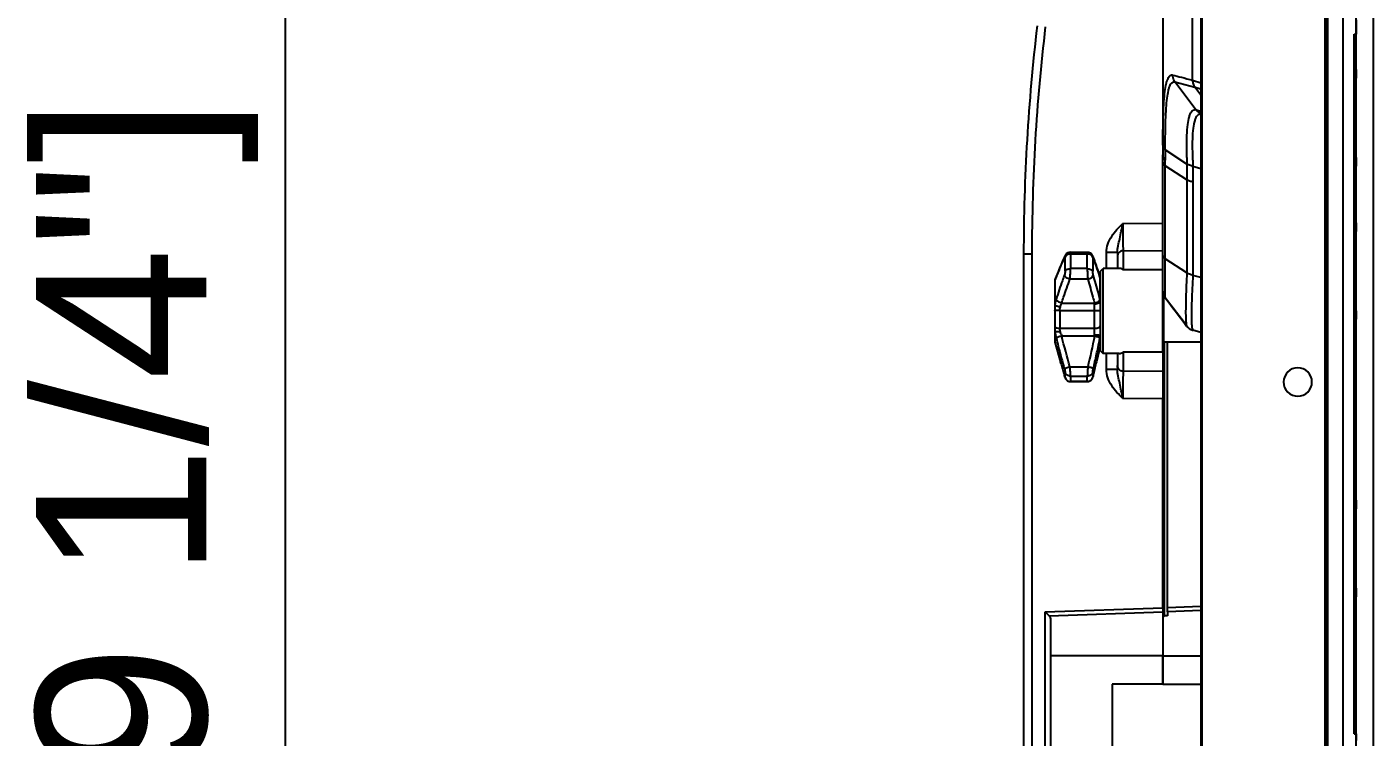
# Model space of a CAD drawing. Header units: millimetres. Extents: x -1070 to 42146, y 1440 to 12921.
# Drawn here: x -156.2 to 80.7, y 3146.5 to 3271.5 of the extents above; entities that cross this region are included whole.
import ezdxf

# ---------------------------------------------------------------- set-up
doc = ezdxf.new("R2010")
doc.units = ezdxf.units.MM
doc.layers.add('DIM', color=4, linetype='Continuous')
doc.layers.add('n', color=7, linetype='Continuous')
doc.styles.get("Standard").update_dxf_attribs({"font": 'arial.ttf'})
doc.dimstyles.new('ISO-200', dxfattribs={"dimtxt": 30, "dimasz": 25, "dimexe": 1.25, "dimexo": 5, "dimgap": 5, "dimtad": 1, "dimtoh": 1, "dimdec": 1, "dimdsep": 46, "dimtxsty": 'Standard', "dimcen": 2.5, "dimadec": 0, "dimazin": 0, "dimtfac": 1, "dimtdec": 1, "dimtmove": 0, "dimatfit": 3, "dimfxl": 1, "dimarcsym": 0})

# ---------------------------------------------------------------- blocks, each defined once
blk = doc.blocks.new('*D44')
at = {"layer": 'Defpoints', "color": 0, "transparency": 16777216}
for p in [(68.18, 3416.54), (-110.81, 2876.54), (68.18, 2876.54)]:
    blk.add_point(p, dxfattribs=at)
at = {"layer": 'DIM', "color": 0, "lineweight": -2, "transparency": 16777216}
for p, q in [((63.18, 3416.54), (-112.06, 3416.54)), ((-110.81, 3391.54), (-110.81, 2901.54)), ((63.18, 2876.54), (-112.06, 2876.54))]:
    blk.add_line(p, q, dxfattribs=at)
at = {"layer": 'DIM', "color": 0, "transparency": 16777216}
for points in [[(-114.97, 3391.54), (-106.64, 3391.54), (-110.81, 3416.54)], [(-114.97, 2901.54), (-106.64, 2901.54), (-110.81, 2876.54)]]:
    blk.add_solid(points, dxfattribs=at)
at = {"layer": 'DIM', "color": 0, "lineweight": -3, "transparency": 16777216, "insert": (-154.65, 3130.13), "char_height": 30, "attachment_point": 2, "rotation": 90}
blk.add_mtext('540 [1\'-9 1/4"]', dxfattribs=at)

msp = doc.modelspace()

# ---------------------------------------------------------------- linework, layer by layer
at = {"color": 1, "lineweight": -3}
msp.add_lwpolyline([(80.677, 2771.641), (77.677, 2771.641), (77.677, 3521.641), (80.677, 3521.641)], close=True, dxfattribs=at)
at = {"layer": 'n', "color": 7, "linetype": 'Continuous', "lineweight": -3, "true_color": 0xffffff}
for p, q in [((50.377, 3397.595), (50.377, 2895.486)), ((50.518, 3397.577), (50.518, 2895.505)), ((75.377, 3395.313), (75.377, 2897.769)), ((72.172, 3394.726), (72.172, 2898.355)), ((72.377, 3394.699), (72.377, 3021.541)), ((72.669, 3394.66), (72.669, 3021.541)), ((43.677, 3292.191), (43.677, 3250.891)), ((48.914, 3262.171), (48.914, 3280.911)), ((77.677, 3272.791), (77.677, 3270.291)), ((77.377, 3270.291), (77.677, 3270.291)), ((77.377, 3147.141), (77.377, 3270.291)), ((77.377, 3264.041), (77.677, 3264.041)), ((77.377, 3264.024), (77.677, 3264.024)), ((77.377, 3263.525), (77.677, 3263.525)), ((77.677, 3263.024), (77.377, 3263.024)), ((77.677, 3262.524), (77.377, 3262.524)), ((77.677, 3264.041), (77.677, 3264.024)), ((77.677, 3264.024), (77.677, 3263.525)), ((77.677, 3263.525), (77.677, 3263.024)), ((77.677, 3263.024), (77.677, 3262.525)), ((49.551, 3256.895), (45.794, 3261.853)), ((45.798, 3261.857), (49.312, 3260.947)), ((48.914, 3262.171), (50.377, 3261.724)), ((50.377, 3259.502), (49.312, 3260.947)), ((49.312, 3260.947), (50.38, 3260.629)), ((49.585, 3256.887), (49.555, 3256.896)), ((50.374, 3256.676), (49.585, 3256.887)), ((43.677, 3250.891), (43.677, 3249.039)), ((43.677, 3249.039), (43.677, 3248.686)), ((43.677, 3248.686), (43.677, 3249.039)), ((43.677, 3247.705), (43.677, 3248.686)), ((47.909, 3247.406), (44.097, 3249.89)), ((77.677, 3248.557), (77.377, 3248.557)), ((77.677, 3248.557), (77.677, 3248.057)), ((43.677, 3239.491), (43.677, 3247.705)), ((44.09, 3247.089), (44.092, 3248.063)), ((44.09, 3230.741), (44.09, 3247.089)), ((47.9, 3244.607), (44.09, 3247.089)), ((50.377, 3246.586), (48.972, 3246.963)), ((77.677, 3248.057), (77.377, 3248.057)), ((77.677, 3247.556), (77.377, 3247.556)), ((77.677, 3247.057), (77.377, 3247.057)), ((77.377, 3247.041), (77.677, 3247.041)), ((77.677, 3248.057), (77.677, 3247.556)), ((77.677, 3247.556), (77.677, 3247.057)), ((77.677, 3247.057), (77.677, 3247.041)), ((47.9, 3244.607), (47.899, 3228.259)), ((48.969, 3244.25), (48.969, 3227.813)), ((43.677, 3231.465), (43.677, 3239.491)), ((43.677, 3236.894), (36.642, 3236.96)), ((77.377, 3237.072), (77.677, 3237.072)), ((77.677, 3237.055), (77.377, 3237.055)), ((77.677, 3236.556), (77.377, 3236.556)), ((77.677, 3237.072), (77.677, 3237.055)), ((77.677, 3237.055), (77.677, 3236.556)), ((77.677, 3236.556), (77.677, 3236.055)), ((77.677, 3236.055), (77.377, 3236.055)), ((77.677, 3235.555), (77.377, 3235.555)), ((77.677, 3236.055), (77.677, 3235.556)), ((27.404, 3231.872), (30.403, 3231.872)), ((27.404, 3231.872), (27.404, 3231.872)), ((30.403, 3231.872), (30.403, 3231.872)), ((33.746, 3229.041), (33.746, 3231.824)), ((35.015, 3231.824), (33.746, 3231.824)), ((35.677, 3231.824), (35.015, 3231.824)), ((35.677, 3231.824), (35.677, 3231.162)), ((36.677, 3232.128), (36.677, 3229.041)), ((43.677, 3232.063), (36.677, 3232.128)), ((19.177, 3231.541), (19.177, 3112.164)), ((20.624, 3231.541), (19.177, 3231.541)), ((20.624, 3231.541), (20.624, 3112.164)), ((26.359, 3231.041), (26.339, 3230.994)), ((26.405, 3231.15), (26.359, 3231.041)), ((26.405, 3231.15), (26.405, 3231.15)), ((26.463, 3231.065), (26.468, 3231.035)), ((26.468, 3231.035), (26.469, 3230.994)), ((26.469, 3228.561), (26.469, 3230.994)), ((27.431, 3231.576), (27.431, 3228.993)), ((27.431, 3231.576), (30.381, 3231.576)), ((30.381, 3228.993), (30.381, 3231.576)), ((31.355, 3230.954), (31.355, 3228.531)), ((31.409, 3231.019), (31.425, 3230.986)), ((31.412, 3231.083), (31.412, 3231.082)), ((31.446, 3230.985), (31.412, 3231.083)), ((31.425, 3230.986), (31.441, 3230.942)), ((31.459, 3230.948), (31.446, 3230.985)), ((35.677, 3231.162), (35.677, 3229.041)), ((43.677, 3225.051), (43.677, 3231.465)), ((47.899, 3228.259), (44.09, 3230.741)), ((24.677, 3227.041), (24.677, 3227.04)), ((24.677, 3227.04), (24.677, 3227.007)), ((24.677, 3227.007), (24.677, 3226.943)), ((24.677, 3226.943), (24.677, 3222.572)), ((24.728, 3227.087), (24.727, 3227.086)), ((24.896, 3227.486), (24.86, 3227.396)), ((24.938, 3227.594), (24.896, 3227.486)), ((24.91, 3227.495), (24.947, 3227.59)), ((24.938, 3227.594), (24.938, 3227.594)), ((30.467, 3227.138), (27.325, 3227.138)), ((30.381, 3228.993), (27.431, 3228.993)), ((32.596, 3227.532), (32.511, 3227.805)), ((32.59, 3227.529), (32.599, 3227.498)), ((32.596, 3227.532), (32.596, 3227.532)), ((32.599, 3227.522), (32.596, 3227.532)), ((32.599, 3227.498), (32.615, 3227.448)), ((32.605, 3227.501), (32.606, 3227.501)), ((32.606, 3227.501), (32.625, 3227.415)), ((32.625, 3227.041), (32.625, 3227.415)), ((32.625, 3223.591), (32.625, 3227.041)), ((32.677, 3228.541), (33.177, 3229.041)), ((32.677, 3228.388), (32.677, 3228.541)), ((32.677, 3227.603), (32.677, 3228.388)), ((32.677, 3227.477), (32.677, 3227.603)), ((32.677, 3227.057), (32.677, 3227.477)), ((32.677, 3226.576), (32.677, 3227.057)), ((36.009, 3229.041), (33.177, 3229.041)), ((33.177, 3226.977), (33.177, 3229.041)), ((33.177, 3223.543), (33.177, 3226.977)), ((36.677, 3229.041), (36.677, 3228.785)), ((43.677, 3228.785), (36.677, 3228.785)), ((50.377, 3227.436), (48.969, 3227.813)), ((32.677, 3226.225), (32.677, 3226.576)), ((32.677, 3225.85), (32.677, 3226.225)), ((32.677, 3224.163), (32.677, 3225.85)), ((43.677, 3225.049), (43.677, 3225.159)), ((43.677, 3225.049), (43.677, 3225.051)), ((43.677, 3225.051), (43.677, 3225.051)), ((43.677, 3224.71), (43.677, 3225.049)), ((43.677, 3225.048), (43.677, 3225.049)), ((43.677, 3224.247), (43.677, 3224.71)), ((43.681, 3224.917), (43.684, 3224.89)), ((24.677, 3222.572), (24.677, 3221.607)), ((25.871, 3222.918), (31.641, 3222.918)), ((31.677, 3221.637), (31.677, 3222.742)), ((32.677, 3223.541), (32.677, 3224.163)), ((32.677, 3222.996), (32.677, 3223.541)), ((32.677, 3222.756), (32.677, 3222.996)), ((32.677, 3222.515), (32.677, 3222.756)), ((32.677, 3222.272), (32.677, 3222.515)), ((32.677, 3222.029), (32.677, 3222.272)), ((33.177, 3223.05), (33.177, 3223.543)), ((33.177, 3222.801), (33.177, 3223.05)), ((33.177, 3222.047), (33.177, 3222.801)), ((43.677, 3221.541), (43.677, 3224.247)), ((43.677, 3223.541), (43.877, 3223.541)), ((43.877, 3221.541), (43.877, 3224.178)), ((44.089, 3223.833), (44.089, 3223.833)), ((47.876, 3218.899), (44.09, 3223.833)), ((25.543, 3221.613), (24.677, 3221.607)), ((24.677, 3221.539), (24.677, 3221.607)), ((24.677, 3221.539), (24.677, 3218.734)), ((25.543, 3221.613), (25.543, 3221.637)), ((25.543, 3221.613), (31.677, 3221.613)), ((25.543, 3221.613), (25.543, 3221.541)), ((25.543, 3221.541), (25.543, 3218.479)), ((31.677, 3221.613), (31.677, 3221.637)), ((31.677, 3221.541), (31.677, 3221.613)), ((31.677, 3218.479), (31.677, 3221.541)), ((32.677, 3221.541), (32.677, 3222.029)), ((32.677, 3220.809), (32.677, 3221.541)), ((32.677, 3220.325), (32.677, 3220.809)), ((32.677, 3220.085), (32.677, 3220.325)), ((32.677, 3219.847), (32.677, 3220.085)), ((32.677, 3219.611), (32.677, 3219.847)), ((33.177, 3221.541), (33.177, 3222.047)), ((33.177, 3220.28), (33.177, 3221.541)), ((33.177, 3220.031), (33.177, 3220.28)), ((33.177, 3219.541), (33.177, 3220.031)), ((43.677, 3214.296), (43.677, 3221.541)), ((43.877, 3218.541), (43.877, 3221.541)), ((77.677, 3221.589), (77.377, 3221.589)), ((77.677, 3221.089), (77.377, 3221.089)), ((77.677, 3220.588), (77.377, 3220.588)), ((77.677, 3220.089), (77.377, 3220.089)), ((77.377, 3220.072), (77.677, 3220.072)), ((77.677, 3221.588), (77.677, 3221.089)), ((77.677, 3221.089), (77.677, 3220.588)), ((77.677, 3220.588), (77.677, 3220.089)), ((77.677, 3220.089), (77.677, 3220.072)), ((24.677, 3218.734), (24.677, 3217.946)), ((24.677, 3217.946), (24.677, 3216.041)), ((31.677, 3218.479), (25.543, 3218.479)), ((31.677, 3217.458), (31.677, 3218.479)), ((31.677, 3217.334), (31.677, 3217.458)), ((32.677, 3218.254), (32.677, 3219.611)), ((32.677, 3218.041), (32.677, 3218.254)), ((32.677, 3216.678), (32.677, 3218.041)), ((33.177, 3216.105), (33.177, 3219.541)), ((43.677, 3219.541), (43.877, 3219.541)), ((43.877, 3218.45), (43.877, 3218.541)), ((43.877, 3216.046), (43.877, 3218.45)), ((47.868, 3218.891), (47.868, 3218.891)), ((47.899, 3218.869), (47.876, 3218.899)), ((50.377, 3217.777), (48.969, 3218.154)), ((24.677, 3216.041), (25.679, 3212.533)), ((31.641, 3217.117), (25.871, 3217.117)), ((32.625, 3215.319), (32.457, 3214.591)), ((32.625, 3215.848), (32.625, 3216.828)), ((32.625, 3215.839), (32.625, 3215.848)), ((32.625, 3215.319), (32.625, 3215.839)), ((32.677, 3216.505), (32.677, 3216.678)), ((32.677, 3215.878), (32.677, 3216.505)), ((32.677, 3215.738), (32.677, 3215.878)), ((32.677, 3215.604), (32.677, 3215.738)), ((32.677, 3215.36), (32.677, 3215.604)), ((32.677, 3214.694), (32.677, 3215.36)), ((33.177, 3215.176), (33.177, 3216.105)), ((33.177, 3214.041), (33.177, 3215.176)), ((50.377, 3216.041), (43.877, 3216.041)), ((43.977, 3167.869), (43.977, 3216.046)), ((44.477, 3169.312), (44.477, 3216.041)), ((32.457, 3214.591), (31.998, 3212.6)), ((32.677, 3214.541), (32.677, 3214.694)), ((32.677, 3214.541), (33.177, 3214.041)), ((36.009, 3214.041), (33.177, 3214.041)), ((33.746, 3211.257), (33.746, 3214.041)), ((35.677, 3214.041), (35.677, 3211.919)), ((43.677, 3214.296), (36.677, 3214.296)), ((36.677, 3214.296), (36.677, 3214.041)), ((36.677, 3214.041), (36.677, 3210.953)), ((43.677, 3214.296), (43.677, 3211.019)), ((25.677, 3212.532), (25.734, 3212.333)), ((25.679, 3212.533), (25.736, 3212.334)), ((25.736, 3212.333), (25.679, 3212.532)), ((25.734, 3212.333), (25.747, 3212.289)), ((26.469, 3209.844), (26.469, 3210.735)), ((27.325, 3211.702), (30.467, 3211.702)), ((31.355, 3210.78), (31.355, 3210.081)), ((31.943, 3212.355), (31.959, 3212.424)), ((31.957, 3212.425), (31.948, 3212.383)), ((31.957, 3212.425), (31.948, 3212.382)), ((31.998, 3212.6), (31.957, 3212.425)), ((31.998, 3212.6), (31.957, 3212.425)), ((35.015, 3211.257), (33.746, 3211.257)), ((35.677, 3211.257), (35.015, 3211.257)), ((35.677, 3211.919), (35.677, 3211.257)), ((36.677, 3210.953), (43.677, 3211.019)), ((43.677, 3211.019), (43.677, 3206.187)), ((26.363, 3210.167), (26.365, 3210.161)), ((26.365, 3210.161), (26.365, 3210.16)), ((27.43, 3209.114), (27.431, 3209.124)), ((27.43, 3209.114), (27.43, 3209.114)), ((27.43, 3209.114), (30.382, 3209.114)), ((27.431, 3210.069), (27.431, 3209.243)), ((27.431, 3210.069), (30.381, 3210.069)), ((27.431, 3209.243), (27.431, 3209.124)), ((30.381, 3209.124), (27.431, 3209.124)), ((30.381, 3209.243), (30.381, 3210.069)), ((30.381, 3209.177), (30.381, 3209.243)), ((30.381, 3209.124), (30.381, 3209.177)), ((30.381, 3209.124), (30.382, 3209.114)), ((30.382, 3209.114), (30.427, 3209.115)), ((31.355, 3210.081), (31.355, 3209.894)), ((31.441, 3210.217), (31.44, 3210.211)), ((31.44, 3210.211), (31.44, 3210.211)), ((36.642, 3206.122), (43.677, 3206.187)), ((43.677, 3169.284), (43.677, 3206.187)), ((77.377, 3188.244), (77.677, 3188.244)), ((77.677, 3188.227), (77.377, 3188.227)), ((77.677, 3187.728), (77.377, 3187.728)), ((77.677, 3187.227), (77.377, 3187.227)), ((77.677, 3186.727), (77.377, 3186.727)), ((77.677, 3188.244), (77.677, 3188.227)), ((77.677, 3188.227), (77.677, 3187.728)), ((77.677, 3187.728), (77.677, 3187.227)), ((77.677, 3187.227), (77.677, 3186.728)), ((77.677, 3172.761), (77.377, 3172.761)), ((77.677, 3172.76), (77.677, 3172.261)), ((77.677, 3172.261), (77.377, 3172.261)), ((77.677, 3171.76), (77.377, 3171.76)), ((77.677, 3171.26), (77.377, 3171.26)), ((77.377, 3171.244), (77.677, 3171.244)), ((77.677, 3172.261), (77.677, 3171.76)), ((77.677, 3171.76), (77.677, 3171.26)), ((77.677, 3171.26), (77.677, 3171.244)), ((22.942, 3168.559), (43.677, 3169.284)), ((22.942, 3124.522), (22.942, 3168.559)), ((23.659, 3167.876), (22.942, 3168.559)), ((23.659, 3167.876), (43.677, 3168.575)), ((43.677, 3169.284), (43.677, 3168.575)), ((43.677, 3168.575), (43.677, 3167.569)), ((44.477, 3167.869), (43.977, 3167.869)), ((50.377, 3169.518), (44.477, 3169.312)), ((44.477, 3168.603), (44.477, 3169.312)), ((50.377, 3168.809), (44.477, 3168.603)), ((44.477, 3168.603), (44.477, 3167.869)), ((23.977, 3125.936), (23.977, 3167.145)), ((43.677, 3167.569), (43.677, 3160.869)), ((43.677, 3167.569), (43.677, 3160.869)), ((43.677, 3160.869), (23.977, 3160.869)), ((43.677, 3155.869), (43.677, 3160.869)), ((43.677, 3160.869), (43.677, 3155.869)), ((43.677, 3160.869), (50.377, 3160.869)), ((43.677, 3155.869), (34.764, 3155.869)), ((34.764, 3155.869), (34.764, 3137.213)), ((43.677, 3155.869), (50.377, 3155.869)), ((77.377, 3147.141), (77.677, 3147.141)), ((77.677, 3147.141), (77.677, 3145.941))]:
    msp.add_line(p, q, dxfattribs=at)
for points in [[(27.404, 3231.868), (27.284, 3231.861), (27.165, 3231.839), (27.053, 3231.805), (26.948, 3231.76), (26.852, 3231.705), (26.766, 3231.644), (26.69, 3231.578), (26.625, 3231.509), (26.569, 3231.441), (26.522, 3231.372), (26.48, 3231.303), (26.443, 3231.231), (26.405, 3231.15)], [(31.412, 3231.082), (31.392, 3231.139), (31.367, 3231.201), (31.339, 3231.262), (31.307, 3231.324), (31.269, 3231.386), (31.225, 3231.45), (31.173, 3231.514), (31.114, 3231.577), (31.046, 3231.638), (30.97, 3231.694), (30.887, 3231.744), (30.797, 3231.788), (30.701, 3231.823), (30.599, 3231.848), (30.494, 3231.864), (30.403, 3231.868)], [(26.339, 3230.994), (26.242, 3230.769), (26.05, 3230.319), (25.864, 3229.88), (25.685, 3229.454), (25.514, 3229.039), (25.349, 3228.637), (25.193, 3228.247), (25.044, 3227.868), (24.938, 3227.594)], [(32.511, 3227.805), (32.391, 3228.182), (32.264, 3228.572), (32.132, 3228.974), (31.993, 3229.388), (31.849, 3229.814), (31.699, 3230.253), (31.543, 3230.703), (31.459, 3230.948)], [(24.761, 3227.163), (24.746, 3227.127), (24.728, 3227.087)], [(24.86, 3227.396), (24.826, 3227.315), (24.796, 3227.243), (24.769, 3227.18), (24.761, 3227.163)], [(32.605, 3227.501), (32.602, 3227.512), (32.599, 3227.522)], [(43.677, 3225.049), (43.679, 3224.948), (43.681, 3224.917)], [(43.684, 3224.89), (43.687, 3224.848), (43.699, 3224.748), (43.717, 3224.649), (43.726, 3224.609)], [(43.726, 3224.609), (43.74, 3224.551), (43.767, 3224.454), (43.8, 3224.359), (43.837, 3224.265), (43.879, 3224.173), (43.925, 3224.084), (43.976, 3223.997), (44.031, 3223.913), (44.089, 3223.832)], [(44.089, 3223.832), (44.355, 3223.486), (44.763, 3222.954), (45.184, 3222.403), (45.62, 3221.833), (46.07, 3221.245), (46.534, 3220.638), (47.011, 3220.013), (47.503, 3219.37), (47.867, 3218.892)], [(47.867, 3218.892), (47.877, 3218.88), (47.929, 3218.816), (47.985, 3218.751)], [(47.868, 3218.892), (47.876, 3218.881), (47.928, 3218.816), (47.984, 3218.752)], [(47.984, 3218.752), (48.045, 3218.688), (48.11, 3218.626), (48.179, 3218.565), (48.253, 3218.506), (48.33, 3218.449), (48.412, 3218.396), (48.497, 3218.345), (48.585, 3218.298), (48.677, 3218.256), (48.772, 3218.217), (48.87, 3218.183), (48.964, 3218.155)], [(47.985, 3218.751), (48.046, 3218.688), (48.104, 3218.631)], [(25.747, 3212.289), (25.819, 3212.036), (25.895, 3211.775), (25.973, 3211.506), (26.053, 3211.228), (26.137, 3210.941), (26.223, 3210.646), (26.312, 3210.342), (26.365, 3210.16)], [(31.44, 3210.211), (31.483, 3210.393), (31.555, 3210.7), (31.626, 3210.997), (31.693, 3211.286), (31.759, 3211.566), (31.823, 3211.838), (31.884, 3212.1), (31.943, 3212.355)], [(26.365, 3210.161), (26.38, 3210.108), (26.396, 3210.056), (26.41, 3210.008)], [(26.41, 3210.008), (26.423, 3209.965), (26.436, 3209.925), (26.447, 3209.889), (26.458, 3209.856), (26.468, 3209.825), (26.48, 3209.794), (26.492, 3209.763), (26.505, 3209.73), (26.521, 3209.694)], [(26.521, 3209.694), (26.541, 3209.654), (26.563, 3209.615), (26.587, 3209.576), (26.613, 3209.536), (26.642, 3209.497), (26.673, 3209.46), (26.706, 3209.423), (26.742, 3209.388), (26.781, 3209.353), (26.823, 3209.319), (26.867, 3209.288), (26.913, 3209.258), (26.962, 3209.23), (27.014, 3209.205), (27.067, 3209.182), (27.123, 3209.162), (27.181, 3209.145), (27.24, 3209.132), (27.3, 3209.122)], [(27.3, 3209.122), (27.362, 3209.116), (27.43, 3209.114)], [(30.427, 3209.115), (30.481, 3209.119), (30.533, 3209.125)], [(30.533, 3209.125), (30.585, 3209.135), (30.636, 3209.147), (30.685, 3209.161), (30.732, 3209.177), (30.779, 3209.196), (30.823, 3209.217), (30.866, 3209.239), (30.908, 3209.263), (30.947, 3209.289), (30.985, 3209.316), (31.021, 3209.345), (31.056, 3209.375), (31.088, 3209.406), (31.119, 3209.438), (31.148, 3209.471), (31.175, 3209.505), (31.201, 3209.54), (31.225, 3209.576), (31.247, 3209.611), (31.266, 3209.647), (31.284, 3209.682), (31.3, 3209.715)], [(31.3, 3209.715), (31.313, 3209.747), (31.325, 3209.778), (31.334, 3209.805), (31.342, 3209.83), (31.349, 3209.852), (31.356, 3209.874), (31.362, 3209.896), (31.368, 3209.919), (31.374, 3209.943), (31.381, 3209.97), (31.389, 3209.999), (31.397, 3210.031), (31.405, 3210.065)], [(31.405, 3210.065), (31.414, 3210.102), (31.423, 3210.141), (31.433, 3210.181), (31.44, 3210.211)]]:
    msp.add_lwpolyline(points, dxfattribs=at)
for centre, radius, start, end in [((360.01, 3231.541), 340.833, 173.23034, 180), ((360.253, 3231.523), 339.629, 173.23329, 179.99705), ((537.921, 3248.688), 494.245, 179.74464, 179.95936), ((543.703, 3247.564), 499.612, 179.73334, 179.94281), ((560.873, 3244.396), 512.973, 179.66382, 179.97645), ((565.091, 3245.057), 516.123, 179.78843, 180.08954), ((30.869, 3230.896), 0.574, 4.6092, 18.90193), ((25.515, 3226.555), 0.969, 143.13571, 149.94531), ((25.543, 3226.541), 1, 146.15207, 149.99766), ((25.548, 3226.714), 0.901, 155.63633, 165.28288), ((18.811, 3229.687), 6.475, 334.93581, 336.30326), ((25.543, 3226.541), 1, 141.46062, 146.15207), ((25.55, 3226.53), 1.012, 141.30115, 143.17772), ((17.087, 3230.453), 8.362, 336.24272, 336.67034), ((16.4, 3230.749), 9.11, 336.66986, 337.09614), ((15.08, 3231.304), 10.543, 337.11033, 338.82006), ((25.462, 3227.393), 0.561, 159.01205, 169.53758), ((-27.89, 3208.503), 63.401, 17.46295, 17.70304), ((32.05, 3227.363), 0.572, 13.97782, 17.24468), ((32.054, 3227.364), 0.567, 8.56096, 13.98071), ((46.159, 3231.688), 14.192, 197.38043, 197.52039), ((45.677, 3225.051), 2, 180, 183.83125), ((45.677, 3225.049), 2, 180, 183.77908), ((45.677, 3225.051), 2, 183.83125, 184.6031), ((45.677, 3225.051), 2, 184.6031, 192.7695), ((45.677, 3225.051), 2, 192.7695, 217.51524), ((28.719, 3221.785), 3.133, 20.65675, 21.1891), ((26.387, 3222.06), 6.423, 13.78971, 14.17354), ((31.84, 3219.358), 6.375, 197.33896, 200.58225), ((23.927, 3219.447), 8.058, 343.18674, 343.44424), ((-158.558, 3255.504), 195.059, 347.69932, 348.05661), ((-105.244, 3244.248), 140.57, 348.04846, 348.72975), ((16.226, 3220.036), 16.71, 348.74759, 348.93176), ((-383.495, 3304.852), 425.346, 347.29828, 347.65979), ((397.335, 3319.052), 386.621, 196.02349, 196.35769), ((-7.962, 3208.426), 35.438, 4.88742, 5.30292), ((74.254, 3208.419), 43.91, 175.71235, 176.04723), ((-416.64, 3316.426), 460.497, 346.66517, 346.94186), ((27.431, 3210.129), 1.005, 263.68942, 269.98283), ((30.381, 3210.128), 1.005, 270.01807, 276.36651)]:
    msp.add_arc(centre, radius, start, end, dxfattribs=at)
for centre, major_axis, start_param, end_param in [((67.426, 3209.041), (0, 2.5), 0, 1.5707963), ((67.426, 3209.041), (0, 2.5), -1.5707963, 0), ((67.426, 3209.041), (0, 2.5), 1.5707963, 3.1415927), ((67.426, 3209.041), (0, 2.5), -3.1415927, -1.5707963), ((22.977, 3167.145), (0, 1), -1.5707963, -0.7511006), ((43.977, 3167.569), (0, 0.3), 0, 1.5707963)]:
    msp.add_ellipse(centre, major_axis=major_axis, ratio=1, start_param=start_param, end_param=end_param, dxfattribs=at)
for points, knots in [([(43.681, 3250.891), (43.686, 3251.829), (43.701, 3253.605), (43.757, 3256.105), (43.857, 3258.263), (44.012, 3260.041), (44.203, 3261.272), (44.406, 3262.041), (44.564, 3262.463), (44.741, 3262.778), (44.944, 3262.992), (45.179, 3263.097), (45.341, 3263.087), (45.417, 3263.068)], [0, 0, 0, 0, 0.220135, 0.4170073, 0.5870226, 0.7270722, 0.8360529, 0.878766, 0.9137099, 0.9414397, 0.9632733, 0.9816881, 1, 1, 1, 1]), ([(45.794, 3261.853), (45.738, 3261.936), (45.605, 3262.167), (45.444, 3262.57), (45.41, 3262.903), (45.417, 3263.068)], [0, 0, 0, 0, 0.2339968, 0.6180406, 1, 1, 1, 1]), ([(45.417, 3263.068), (45.922, 3262.938), (47.089, 3262.644), (48.254, 3262.341), (48.914, 3262.171)], [0, 0, 0, 0, 0.4334101, 1, 1, 1, 1]), ([(44.099, 3249.891), (44.101, 3250.808), (44.108, 3252.549), (44.158, 3255.002), (44.251, 3257.123), (44.402, 3258.875), (44.589, 3260.089), (44.79, 3260.848), (44.946, 3261.264), (45.123, 3261.575), (45.325, 3261.784), (45.559, 3261.886), (45.719, 3261.873), (45.794, 3261.853)], [0, 0, 0, 0, 0.2190864, 0.4155256, 0.5856118, 0.7259448, 0.8352683, 0.878131, 0.9132059, 0.9410624, 0.9630178, 0.9814988, 1, 1, 1, 1]), ([(48.914, 3262.171), (48.913, 3261.953), (48.979, 3261.515), (49.182, 3261.121), (49.311, 3260.947)], [0, 0, 0, 0, 0.501755, 1, 1, 1, 1]), ([(48.283, 3255.761), (48.14, 3255.308), (47.954, 3254.204), (47.837, 3252.313), (47.825, 3249.99), (47.877, 3248.307), (47.911, 3247.406)], [0, 0, 0, 0, 0.1699529, 0.3978346, 0.6776608, 1, 1, 1, 1]), ([(49.551, 3256.895), (49.426, 3256.929), (49.153, 3256.949), (48.772, 3256.73), (48.482, 3256.311), (48.347, 3255.963), (48.283, 3255.761)], [0, 0, 0, 0, 0.2065494, 0.4107271, 0.6650899, 1, 1, 1, 1]), ([(50.376, 3256.21), (50.263, 3256.21), (50.024, 3256.163), (49.714, 3255.926), (49.461, 3255.549), (49.338, 3255.243), (49.28, 3255.07)], [0, 0, 0, 0, 0.2017738, 0.4164256, 0.6760517, 1, 1, 1, 1]), ([(49.28, 3255.07), (49.134, 3254.63), (48.948, 3253.555), (48.845, 3251.716), (48.858, 3249.463), (48.934, 3247.832), (48.98, 3246.96)], [0, 0, 0, 0, 0.1706599, 0.3988381, 0.678468, 1, 1, 1, 1]), ([(44.097, 3249.891), (44.069, 3250.019), (44.017, 3250.2), (43.923, 3250.413), (43.843, 3250.522), (43.766, 3250.602), (43.697, 3250.72), (43.682, 3250.823), (43.681, 3250.891)], [0, 0, 0, 0, 0.358383, 0.5136747, 0.6309265, 0.7260239, 0.8156521, 1, 1, 1, 1]), ([(43.677, 3248.686), (43.677, 3248.571), (43.772, 3248.313), (43.973, 3248.142), (44.092, 3248.063)], [0, 0, 0, 0, 0.4480396, 1, 1, 1, 1]), ([(43.677, 3247.705), (43.677, 3247.591), (43.771, 3247.334), (43.972, 3247.164), (44.09, 3247.085)], [0, 0, 0, 0, 0.4479867, 1, 1, 1, 1]), ([(47.911, 3247.396), (47.985, 3247.387), (48.149, 3247.346), (48.513, 3247.216), (48.792, 3247.073), (48.98, 3246.96)], [0, 0, 0, 0, 0.1927941, 0.4350229, 1, 1, 1, 1]), ([(48.969, 3244.25), (48.768, 3244.277), (48.397, 3244.357), (48.046, 3244.512), (47.9, 3244.607)], [0, 0, 0, 0, 0.5368122, 1, 1, 1, 1]), ([(33.746, 3231.824), (33.746, 3232.821), (34.518, 3234.819), (35.929, 3236.247), (36.642, 3236.96)], [0, 0, 0, 0, 0.4971687, 1, 1, 1, 1]), ([(35.677, 3231.824), (35.677, 3232.23), (35.818, 3233.051), (36.196, 3234.749), (36.462, 3236.062), (36.642, 3236.96)], [0, 0, 0, 0, 0.2325535, 0.4744357, 1, 1, 1, 1]), ([(36.642, 3236.96), (36.643, 3236.424), (36.65, 3234.813), (36.647, 3233.202), (36.677, 3232.128)], [0, 0, 0, 0, 0.3328419, 1, 1, 1, 1]), ([(27.431, 3231.576), (27.431, 3231.619), (27.43, 3231.691), (27.426, 3231.787), (27.42, 3231.834), (27.411, 3231.868), (27.404, 3231.868)], [0, 0, 0, 0, 0.4348714, 0.7429299, 0.9280278, 1, 1, 1, 1]), ([(30.403, 3231.868), (30.401, 3231.868), (30.396, 3231.861), (30.391, 3231.838), (30.385, 3231.783), (30.382, 3231.693), (30.381, 3231.619), (30.381, 3231.576)], [0, 0, 0, 0, 0.0225737, 0.0706172, 0.2558895, 0.5647596, 1, 1, 1, 1]), ([(36.677, 3232.128), (36.423, 3232.128), (35.898, 3231.93), (35.677, 3231.41), (35.677, 3231.162)], [0, 0, 0, 0, 0.506127, 1, 1, 1, 1]), ([(24.947, 3227.59), (25.058, 3227.873), (25.513, 3229.011), (25.998, 3230.138), (26.363, 3230.984)], [0, 0, 0, 0, 0.2484984, 1, 1, 1, 1]), ([(26.363, 3230.984), (26.373, 3231.006), (26.388, 3231.037), (26.41, 3231.073), (26.424, 3231.089), (26.437, 3231.098), (26.457, 3231.094), (26.461, 3231.076), (26.463, 3231.065)], [0, 0, 0, 0, 0.4122228, 0.5675937, 0.6827107, 0.7601393, 0.8183269, 1, 1, 1, 1]), ([(27.431, 3231.576), (27.223, 3231.576), (26.905, 3231.497), (26.597, 3231.242), (26.499, 3231.077), (26.469, 3230.994)], [0, 0, 0, 0, 0.5263146, 0.777619, 1, 1, 1, 1]), ([(31.355, 3230.954), (31.331, 3231.041), (31.238, 3231.216), (30.927, 3231.491), (30.597, 3231.576), (30.381, 3231.576)], [0, 0, 0, 0, 0.2211021, 0.4723911, 1, 1, 1, 1]), ([(31.355, 3230.954), (31.356, 3230.975), (31.356, 3231.004), (31.363, 3231.036), (31.367, 3231.051), (31.378, 3231.058), (31.389, 3231.051), (31.399, 3231.038), (31.406, 3231.026), (31.409, 3231.019)], [0, 0, 0, 0, 0.3989297, 0.5352846, 0.626482, 0.6834686, 0.7467737, 0.8497786, 1, 1, 1, 1]), ([(31.441, 3230.942), (31.533, 3230.679), (31.898, 3229.629), (32.256, 3228.576), (32.509, 3227.783)], [0, 0, 0, 0, 0.2508475, 1, 1, 1, 1]), ([(44.09, 3230.739), (44.033, 3230.817), (43.937, 3230.958), (43.793, 3231.134), (43.694, 3231.294), (43.677, 3231.409), (43.677, 3231.465)], [0, 0, 0, 0, 0.3412735, 0.601587, 0.8028326, 1, 1, 1, 1]), ([(44.089, 3223.833), (44.083, 3223.845), (44.085, 3223.893), (44.076, 3223.988), (44.076, 3224.143), (44.072, 3224.352), (44.07, 3224.617), (44.067, 3225.079), (44.067, 3225.786), (44.068, 3226.782), (44.073, 3227.96), (44.08, 3229.3), (44.086, 3230.245), (44.089, 3230.74)], [0, 0, 0, 0, 0.0057862, 0.0198176, 0.0420539, 0.0724285, 0.1108405, 0.1571788, 0.2730265, 0.4180809, 0.5896914, 0.7847723, 1, 1, 1, 1]), ([(26.363, 3227.933), (26.238, 3227.579), (25.734, 3226.158), (25.246, 3224.731), (24.91, 3223.65)], [0, 0, 0, 0, 0.2489296, 1, 1, 1, 1]), ([(25.871, 3222.918), (25.985, 3223.271), (26.45, 3224.685), (26.949, 3226.087), (27.325, 3227.138)], [0, 0, 0, 0, 0.2495298, 1, 1, 1, 1]), ([(26.469, 3228.561), (26.469, 3228.454), (26.447, 3228.241), (26.397, 3228.033), (26.363, 3227.933)], [0, 0, 0, 0, 0.5025798, 1, 1, 1, 1]), ([(27.325, 3227.138), (27.208, 3227.163), (26.974, 3227.241), (26.604, 3227.463), (26.384, 3227.742), (26.363, 3227.933)], [0, 0, 0, 0, 0.2746477, 0.5596592, 1, 1, 1, 1]), ([(26.469, 3228.561), (26.538, 3228.704), (26.773, 3228.872), (27.12, 3228.974), (27.327, 3228.993), (27.431, 3228.993)], [0, 0, 0, 0, 0.4353468, 0.7158478, 1, 1, 1, 1]), ([(27.325, 3227.138), (27.333, 3227.21), (27.367, 3227.529), (27.39, 3227.85), (27.404, 3228.099)], [0, 0, 0, 0, 0.2242964, 1, 1, 1, 1]), ([(27.404, 3228.099), (27.408, 3228.177), (27.423, 3228.475), (27.431, 3228.773), (27.431, 3228.993)], [0, 0, 0, 0, 0.2617486, 1, 1, 1, 1]), ([(30.381, 3228.993), (30.381, 3228.924), (30.383, 3228.626), (30.393, 3228.328), (30.403, 3228.099)], [0, 0, 0, 0, 0.232085, 1, 1, 1, 1]), ([(30.381, 3228.993), (30.488, 3228.993), (30.703, 3228.972), (31.059, 3228.864), (31.297, 3228.682), (31.355, 3228.531)], [0, 0, 0, 0, 0.2865642, 0.5692076, 1, 1, 1, 1]), ([(30.403, 3228.099), (30.407, 3228.013), (30.423, 3227.692), (30.444, 3227.372), (30.467, 3227.138)], [0, 0, 0, 0, 0.2682524, 1, 1, 1, 1]), ([(30.467, 3227.138), (30.586, 3227.158), (30.793, 3227.219), (31.062, 3227.361), (31.306, 3227.562), (31.429, 3227.77), (31.441, 3227.905)], [0, 0, 0, 0, 0.2758111, 0.4908234, 0.6911999, 1, 1, 1, 1]), ([(30.467, 3227.138), (30.771, 3226.086), (31.174, 3224.682), (31.549, 3223.271), (31.641, 3222.918)], [0, 0, 0, 0, 0.7503252, 1, 1, 1, 1]), ([(31.441, 3227.905), (31.413, 3228.006), (31.373, 3228.214), (31.356, 3228.425), (31.355, 3228.531)], [0, 0, 0, 0, 0.4969035, 1, 1, 1, 1]), ([(32.615, 3223.633), (32.524, 3223.993), (32.152, 3225.422), (31.746, 3226.842), (31.441, 3227.905)], [0, 0, 0, 0, 0.2513204, 1, 1, 1, 1]), ([(36.677, 3228.785), (36.62, 3228.825), (36.417, 3228.953), (36.179, 3229.041), (36.009, 3229.041)], [0, 0, 0, 0, 0.2900983, 1, 1, 1, 1]), ([(47.897, 3228.259), (47.828, 3226.801), (47.732, 3224.294), (47.681, 3221.785), (47.697, 3220.735)], [0, 0, 0, 0, 0.5815078, 1, 1, 1, 1]), ([(47.899, 3228.247), (47.964, 3228.201), (48.086, 3228.166), (48.25, 3228.12), (48.434, 3228.05), (48.674, 3227.947), (48.87, 3227.861), (48.969, 3227.813)], [0, 0, 0, 0, 0.2069531, 0.3202061, 0.4443789, 0.7153497, 1, 1, 1, 1]), ([(48.964, 3227.815), (48.878, 3226.318), (48.759, 3223.743), (48.697, 3221.164), (48.717, 3220.084)], [0, 0, 0, 0, 0.5813645, 1, 1, 1, 1]), ([(24.91, 3223.649), (24.885, 3223.569), (24.784, 3223.216), (24.714, 3222.853), (24.677, 3222.572)], [0, 0, 0, 0, 0.228837, 1, 1, 1, 1]), ([(25.638, 3222.226), (25.533, 3222.239), (25.327, 3222.275), (25.045, 3222.354), (24.825, 3222.448), (24.709, 3222.529), (24.677, 3222.572)], [0, 0, 0, 0, 0.3070691, 0.6041349, 0.84353, 1, 1, 1, 1]), ([(25.871, 3222.918), (25.759, 3222.939), (25.533, 3223.008), (25.169, 3223.211), (24.948, 3223.467), (24.91, 3223.65)], [0, 0, 0, 0, 0.2734105, 0.5555514, 1, 1, 1, 1]), ([(25.543, 3221.637), (25.544, 3221.687), (25.552, 3221.813), (25.59, 3222.009), (25.62, 3222.154), (25.638, 3222.226)], [0, 0, 0, 0, 0.2534518, 0.6304684, 1, 1, 1, 1]), ([(25.638, 3222.226), (25.651, 3222.289), (25.709, 3222.526), (25.794, 3222.756), (25.871, 3222.918)], [0, 0, 0, 0, 0.2649806, 1, 1, 1, 1]), ([(31.641, 3222.918), (31.756, 3222.935), (31.987, 3222.998), (32.358, 3223.191), (32.583, 3223.45), (32.615, 3223.633)], [0, 0, 0, 0, 0.2765638, 0.5600217, 1, 1, 1, 1]), ([(32.625, 3223.591), (32.593, 3223.411), (32.365, 3223.159), (31.996, 3222.97), (31.766, 3222.908), (31.651, 3222.89)], [0, 0, 0, 0, 0.4376872, 0.7218911, 1, 1, 1, 1]), ([(32.677, 3223.295), (32.677, 3223.223), (32.63, 3223.105), (32.511, 3222.984), (32.329, 3222.862), (32.044, 3222.767), (31.8, 3222.742), (31.677, 3222.742)], [0, 0, 0, 0, 0.1737392, 0.28343, 0.4100563, 0.7012046, 1, 1, 1, 1]), ([(44.089, 3223.833), (44.089, 3223.833), (44.089, 3223.833), (44.089, 3223.833), (44.089, 3223.833)], [0, 0, 0, 0, 0.4612498, 1, 1, 1, 1]), ([(31.677, 3221.613), (31.741, 3221.613), (31.869, 3221.613), (32.054, 3221.612), (32.225, 3221.611), (32.375, 3221.609), (32.483, 3221.608), (32.556, 3221.606), (32.598, 3221.606), (32.63, 3221.604), (32.656, 3221.604), (32.666, 3221.601), (32.677, 3221.602), (32.677, 3221.601)], [0, 0, 0, 0, 0.1946324, 0.3825772, 0.5554878, 0.7069203, 0.8311804, 0.8816663, 0.9236689, 0.9567085, 0.9805471, 0.9950138, 1, 1, 1, 1]), ([(47.697, 3220.735), (47.701, 3220.491), (47.712, 3220.062), (47.745, 3219.509), (47.783, 3219.16), (47.827, 3218.975), (47.852, 3218.912), (47.868, 3218.891)], [0, 0, 0, 0, 0.3933965, 0.6919991, 0.8934767, 0.9582138, 1, 1, 1, 1]), ([(48.717, 3220.084), (48.722, 3219.812), (48.737, 3219.339), (48.782, 3218.744), (48.839, 3218.381), (48.9, 3218.209), (48.943, 3218.161), (48.964, 3218.155)], [0, 0, 0, 0, 0.4147737, 0.7193099, 0.9114532, 0.9668624, 1, 1, 1, 1]), ([(24.677, 3218.734), (24.724, 3218.692), (24.841, 3218.618), (25.128, 3218.508), (25.374, 3218.479), (25.543, 3218.479)], [0, 0, 0, 0, 0.2047394, 0.4501834, 1, 1, 1, 1]), ([(25.638, 3217.903), (25.534, 3217.89), (25.331, 3217.87), (25.05, 3217.865), (24.833, 3217.886), (24.712, 3217.919), (24.677, 3217.946)], [0, 0, 0, 0, 0.3236047, 0.6277931, 0.8615036, 1, 1, 1, 1]), ([(25.638, 3217.903), (25.626, 3217.953), (25.6, 3218.075), (25.557, 3218.265), (25.544, 3218.409), (25.543, 3218.479)], [0, 0, 0, 0, 0.2608356, 0.6404015, 1, 1, 1, 1]), ([(25.754, 3217.458), (25.743, 3217.495), (25.699, 3217.642), (25.661, 3217.791), (25.638, 3217.903)], [0, 0, 0, 0, 0.2528731, 1, 1, 1, 1]), ([(31.677, 3218.479), (31.805, 3218.479), (32.048, 3218.502), (32.329, 3218.591), (32.506, 3218.698), (32.625, 3218.807), (32.677, 3218.919), (32.677, 3218.989)], [0, 0, 0, 0, 0.3175679, 0.6005569, 0.7213923, 0.8269454, 1, 1, 1, 1]), ([(25.871, 3217.117), (25.761, 3217.09), (25.546, 3217.032), (25.259, 3216.934), (25.059, 3216.848), (24.953, 3216.781), (24.92, 3216.752), (24.91, 3216.737)], [0, 0, 0, 0, 0.3271806, 0.6393247, 0.8737635, 0.9501439, 1, 1, 1, 1]), ([(24.91, 3216.737), (25.023, 3216.278), (25.484, 3214.455), (25.986, 3212.641), (26.363, 3211.284)], [0, 0, 0, 0, 0.2511351, 1, 1, 1, 1]), ([(32.615, 3216.775), (32.607, 3216.789), (32.575, 3216.818), (32.47, 3216.881), (32.267, 3216.959), (31.974, 3217.045), (31.754, 3217.095), (31.641, 3217.117)], [0, 0, 0, 0, 0.046629, 0.1202396, 0.3528483, 0.6680133, 1, 1, 1, 1]), ([(31.651, 3217.151), (31.764, 3217.13), (31.983, 3217.081), (32.276, 3216.999), (32.478, 3216.926), (32.584, 3216.867), (32.617, 3216.841), (32.625, 3216.828)], [0, 0, 0, 0, 0.3333933, 0.6492694, 0.8816698, 0.9546374, 1, 1, 1, 1]), ([(31.677, 3217.334), (31.799, 3217.334), (31.982, 3217.332), (32.217, 3217.325), (32.374, 3217.317), (32.5, 3217.308), (32.597, 3217.298), (32.644, 3217.288), (32.677, 3217.279), (32.677, 3217.272)], [0, 0, 0, 0, 0.3659152, 0.543993, 0.7031889, 0.8323615, 0.9255674, 0.9798948, 1, 1, 1, 1]), ([(36.009, 3214.041), (36.06, 3214.041), (36.3, 3214.07), (36.522, 3214.187), (36.677, 3214.296)], [0, 0, 0, 0, 0.2120776, 1, 1, 1, 1]), ([(27.325, 3211.702), (27.21, 3211.671), (26.989, 3211.604), (26.696, 3211.495), (26.496, 3211.4), (26.397, 3211.329), (26.369, 3211.298), (26.363, 3211.284)], [0, 0, 0, 0, 0.3349743, 0.6534665, 0.8852521, 0.9564393, 1, 1, 1, 1]), ([(26.363, 3211.284), (26.392, 3211.177), (26.435, 3210.995), (26.468, 3210.81), (26.469, 3210.735)], [0, 0, 0, 0, 0.5941633, 1, 1, 1, 1]), ([(27.431, 3210.069), (27.221, 3210.069), (26.894, 3210.167), (26.593, 3210.457), (26.498, 3210.642), (26.469, 3210.735)], [0, 0, 0, 0, 0.5087147, 0.7640807, 1, 1, 1, 1]), ([(27.431, 3210.069), (27.431, 3210.254), (27.404, 3210.713), (27.371, 3211.172), (27.347, 3211.446)], [0, 0, 0, 0, 0.401861, 1, 1, 1, 1]), ([(30.449, 3211.446), (30.429, 3211.171), (30.403, 3210.713), (30.381, 3210.254), (30.381, 3210.069)], [0, 0, 0, 0, 0.5981593, 1, 1, 1, 1]), ([(31.355, 3210.78), (31.331, 3210.683), (31.242, 3210.487), (31.012, 3210.251), (30.711, 3210.102), (30.489, 3210.069), (30.381, 3210.069)], [0, 0, 0, 0, 0.2337269, 0.4878956, 0.7492245, 1, 1, 1, 1]), ([(31.441, 3211.329), (31.437, 3211.343), (31.409, 3211.373), (31.31, 3211.439), (31.106, 3211.525), (30.809, 3211.62), (30.583, 3211.676), (30.467, 3211.702)], [0, 0, 0, 0, 0.0416203, 0.1108827, 0.3411226, 0.6615182, 1, 1, 1, 1]), ([(31.355, 3210.78), (31.356, 3210.855), (31.383, 3211.04), (31.418, 3211.221), (31.441, 3211.329)], [0, 0, 0, 0, 0.4056803, 1, 1, 1, 1]), ([(36.642, 3206.122), (35.929, 3206.834), (34.518, 3208.263), (33.746, 3210.261), (33.746, 3211.257)], [0, 0, 0, 0, 0.5028314, 1, 1, 1, 1]), ([(36.677, 3210.953), (36.423, 3210.953), (35.898, 3211.151), (35.677, 3211.671), (35.677, 3211.919)], [0, 0, 0, 0, 0.506127, 1, 1, 1, 1]), ([(36.642, 3206.122), (36.462, 3207.02), (36.196, 3208.332), (35.818, 3210.03), (35.677, 3210.852), (35.677, 3211.257)], [0, 0, 0, 0, 0.5255643, 0.7674465, 1, 1, 1, 1]), ([(36.677, 3210.953), (36.67, 3210.729), (36.65, 3209.119), (36.644, 3207.508), (36.642, 3206.122)], [0, 0, 0, 0, 0.1391964, 1, 1, 1, 1]), ([(26.469, 3209.844), (26.469, 3209.843), (26.469, 3209.841), (26.466, 3209.843), (26.465, 3209.847), (26.461, 3209.854), (26.457, 3209.864), (26.45, 3209.885), (26.438, 3209.919), (26.423, 3209.968), (26.397, 3210.052), (26.377, 3210.12), (26.363, 3210.167)], [0, 0, 0, 0, 0.007694, 0.0123119, 0.0251815, 0.0476457, 0.0800678, 0.1226624, 0.2371793, 0.3876165, 0.5697975, 1, 1, 1, 1]), ([(26.469, 3209.844), (26.522, 3209.66), (26.745, 3209.312), (27.126, 3209.151), (27.321, 3209.13)], [0, 0, 0, 0, 0.494944, 1, 1, 1, 1]), ([(30.492, 3209.13), (30.695, 3209.152), (31.092, 3209.326), (31.31, 3209.699), (31.355, 3209.894)], [0, 0, 0, 0, 0.5053173, 1, 1, 1, 1]), ([(31.441, 3210.217), (31.43, 3210.169), (31.41, 3210.085), (31.386, 3209.988), (31.371, 3209.934), (31.365, 3209.914), (31.362, 3209.903), (31.359, 3209.896), (31.358, 3209.892), (31.355, 3209.89), (31.355, 3209.893), (31.355, 3209.894)], [0, 0, 0, 0, 0.4330876, 0.7661254, 0.880153, 0.9223361, 0.954273, 0.9762197, 0.9885479, 0.9924701, 1, 1, 1, 1])]:
    msp.add_open_spline(points, degree=3, knots=knots, dxfattribs=at)
for points in [[(49.552, 3256.897), (49.769, 3256.627), (50.056, 3256.397), (50.376, 3256.263)], [(50.377, 3256.267), (50.068, 3256.399), (49.787, 3256.62), (49.585, 3256.887)], [(26.405, 3231.15), (26.383, 3231.097), (26.369, 3231.04), (26.363, 3230.984)], [(31.651, 3222.89), (31.669, 3222.843), (31.677, 3222.792), (31.677, 3222.742)], [(24.677, 3217.946), (24.731, 3217.539), (24.812, 3217.136), (24.91, 3216.737)], [(27.325, 3211.702), (26.823, 3213.502), (26.324, 3215.303), (25.871, 3217.117)], [(31.641, 3217.117), (31.276, 3215.306), (30.872, 3213.503), (30.467, 3211.702)], [(31.677, 3217.334), (31.677, 3217.273), (31.668, 3217.21), (31.651, 3217.151)]]:
    msp.add_open_spline(points, degree=3, dxfattribs=at)

# ---------------------------------------------------------------- dimensions: what is measured, and where the dimension line sits
at = {"layer": 'DIM', "color": 7, "lineweight": -3}
dim = msp.add_linear_dim(base=(-110.806, 2876.541), p1=(68.177, 3416.541), p2=(68.177, 2876.541), angle=270, dimstyle='ISO-200', dxfattribs=at)
dim.commit()
dim.dimension.update_dxf_attribs({"geometry": '*D44', "text_midpoint": (-110.806, 3130.128), "dimtype": 160})

doc.saveas('drawing.dxf')
